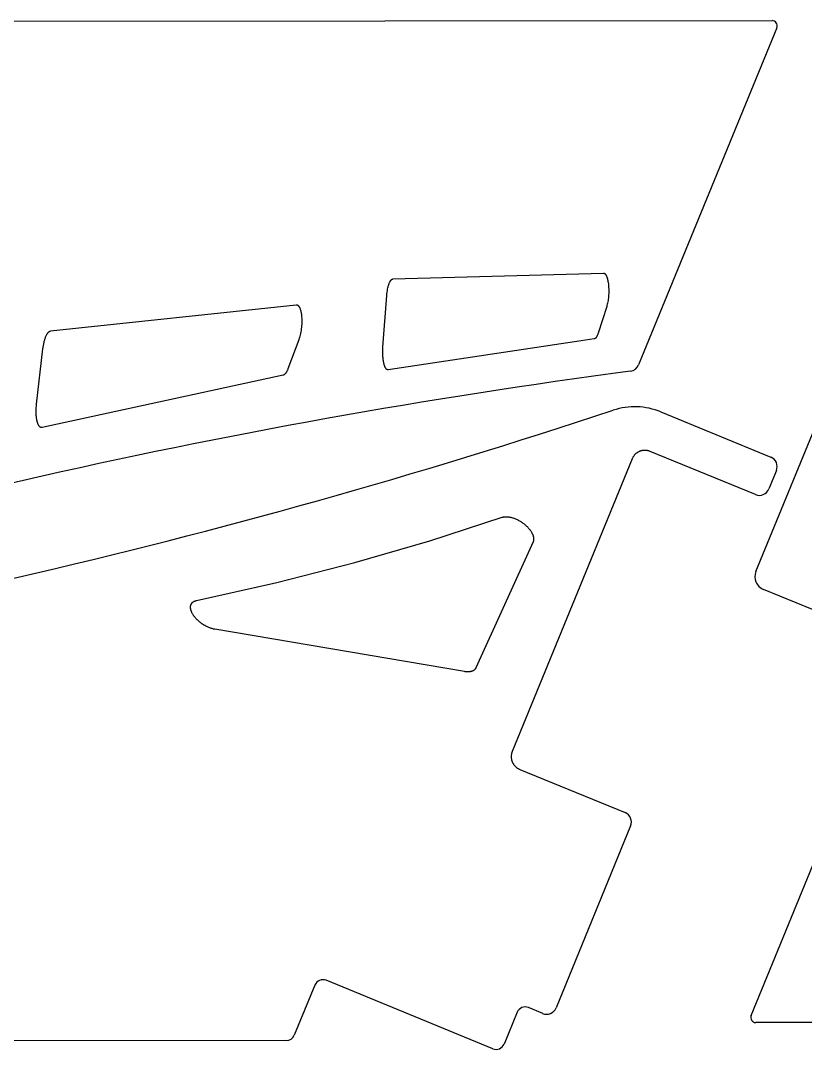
# Model space of a CAD drawing. Extents: x 2510 to 4280, y -392 to 783.
# Drawn here: x 2961 to 3418, y 169 to 768 of the extents above; entities that cross this region are included whole.
import ezdxf

# ---------------------------------------------------------------- set-up
doc = ezdxf.new("R2010")
doc.units = 0
doc.layers.add('DEFAULT', color=7, linetype='CONTINUOUS')

msp = doc.modelspace()

# ---------------------------------------------------------------- linework, layer by layer
at = {"layer": 'DEFAULT'}
for p, q in [((2795.82, 767.63), (3398.84, 768.05)), ((3401.61, 763.91), (3321.15, 567.71)), ((3389.49, 447.5), (3516.23, 756.52)), ((3176.7, 616.6), (3176.77, 616.7)), ((3176.77, 616.7), (3176.84, 616.8)), ((3176.84, 616.8), (3176.91, 616.9)), ((3176.91, 616.9), (3176.99, 616.98)), ((3176.99, 616.98), (3177.06, 617.07)), ((3177.06, 617.07), (3177.09, 617.11)), ((3177.09, 617.11), (3177.13, 617.14)), ((3177.13, 617.14), (3177.17, 617.18)), ((3177.17, 617.18), (3177.2, 617.22)), ((3177.2, 617.22), (3177.24, 617.25)), ((3177.24, 617.25), (3177.28, 617.28)), ((3177.28, 617.28), (3177.31, 617.31)), ((3177.31, 617.31), (3177.35, 617.34)), ((3177.35, 617.34), (3177.38, 617.37)), ((3177.38, 617.37), (3177.42, 617.4)), ((3177.42, 617.4), (3177.46, 617.42)), ((3177.46, 617.42), (3177.49, 617.45)), ((3177.49, 617.45), (3177.53, 617.47)), ((3177.53, 617.47), (3177.56, 617.49)), ((3177.56, 617.49), (3177.6, 617.51)), ((3177.6, 617.51), (3177.64, 617.53)), ((3177.64, 617.53), (3177.67, 617.55)), ((3177.67, 617.55), (3177.71, 617.57)), ((3177.71, 617.57), (3177.74, 617.58)), ((3177.74, 617.58), (3177.78, 617.6)), ((3177.78, 617.6), (3177.81, 617.61)), ((3177.81, 617.61), (3177.85, 617.62)), ((3177.85, 617.62), (3177.88, 617.63)), ((3177.88, 617.63), (3177.92, 617.64)), ((3177.92, 617.64), (3177.95, 617.65)), ((3177.95, 617.65), (3177.99, 617.65)), ((3177.99, 617.65), (3178.02, 617.66)), ((3178.02, 617.66), (3178.06, 617.66)), ((3178.06, 617.66), (3178.09, 617.66)), ((3178.09, 617.66), (3178.12, 617.67)), ((3178.12, 617.67), (3300.68, 621.1)), ((3300.68, 621.1), (3300.71, 621.11)), ((3300.71, 621.11), (3300.74, 621.1)), ((3300.74, 621.1), (3300.77, 621.1)), ((3300.77, 621.1), (3300.8, 621.1)), ((3300.8, 621.1), (3300.83, 621.1)), ((3300.83, 621.1), (3300.86, 621.09)), ((3300.86, 621.09), (3300.89, 621.09)), ((3300.89, 621.09), (3300.92, 621.08)), ((3300.92, 621.08), (3300.95, 621.08)), ((3300.95, 621.08), (3300.98, 621.07)), ((3300.98, 621.07), (3301.01, 621.06)), ((3301.01, 621.06), (3301.04, 621.05)), ((3301.04, 621.05), (3301.07, 621.04)), ((3301.07, 621.04), (3301.09, 621.03)), ((3301.09, 621.03), (3301.12, 621.02)), ((3301.12, 621.02), (3301.15, 621)), ((3301.15, 621), (3301.18, 620.99)), ((3301.18, 620.99), (3301.21, 620.97)), ((3301.21, 620.97), (3301.24, 620.96)), ((3301.24, 620.96), (3301.27, 620.94)), ((3301.27, 620.94), (3301.3, 620.92)), ((3301.3, 620.92), (3301.33, 620.9)), ((3301.33, 620.9), (3301.36, 620.88)), ((3301.36, 620.88), (3301.39, 620.86)), ((3301.39, 620.86), (3301.42, 620.84)), ((3301.42, 620.84), (3301.45, 620.82)), ((3301.45, 620.82), (3301.48, 620.8)), ((3301.48, 620.8), (3301.51, 620.77)), ((3301.51, 620.77), (3301.54, 620.74)), ((3301.54, 620.74), (3301.57, 620.72)), ((3301.57, 620.72), (3301.6, 620.69)), ((3301.6, 620.69), (3301.63, 620.66)), ((3301.63, 620.66), (3301.66, 620.63)), ((3301.66, 620.63), (3301.69, 620.6)), ((3301.69, 620.6), (3301.74, 620.54)), ((3301.74, 620.54), (3301.8, 620.47)), ((3301.8, 620.47), (3301.86, 620.4)), ((3301.86, 620.4), (3301.92, 620.32)), ((3301.92, 620.32), (3301.97, 620.24)), ((3301.97, 620.24), (3302.03, 620.16)), ((3302.03, 620.16), (3302.08, 620.07)), ((3302.08, 620.07), (3302.14, 619.98)), ((3302.14, 619.98), (3302.19, 619.88)), ((3302.19, 619.88), (3302.25, 619.78)), ((3302.25, 619.78), (3302.3, 619.68)), ((3302.3, 619.68), (3302.35, 619.57)), ((3302.35, 619.57), (3302.4, 619.46)), ((3302.4, 619.46), (3302.51, 619.23)), ((3302.51, 619.23), (3302.61, 618.99)), ((3302.61, 618.99), (3302.7, 618.73)), ((3302.7, 618.73), (3302.79, 618.46)), ((3302.79, 618.46), (3302.88, 618.18)), ((3302.88, 618.18), (3302.97, 617.89)), ((3302.97, 617.89), (3303.05, 617.58)), ((3303.05, 617.58), (3303.12, 617.27)), ((3303.12, 617.27), (3303.2, 616.95)), ((3303.2, 616.95), (3303.33, 616.28)), ((3174.75, 609.92), (3174.88, 610.83)), ((3174.88, 610.83), (3175.04, 611.73)), ((3175.04, 611.73), (3175.21, 612.6)), ((3175.21, 612.6), (3175.31, 613.02)), ((3175.31, 613.02), (3175.42, 613.43)), ((3175.42, 613.43), (3175.53, 613.82)), ((3175.53, 613.82), (3175.64, 614.2)), ((3175.64, 614.2), (3175.76, 614.57)), ((3175.76, 614.57), (3175.88, 614.92)), ((3175.88, 614.92), (3176.01, 615.25)), ((3176.01, 615.25), (3176.14, 615.56)), ((3176.14, 615.56), (3176.21, 615.71)), ((3176.21, 615.71), (3176.28, 615.85)), ((3176.28, 615.85), (3176.35, 615.99)), ((3176.35, 615.99), (3176.42, 616.12)), ((3176.42, 616.12), (3176.49, 616.25)), ((3176.49, 616.25), (3176.56, 616.37)), ((3176.56, 616.37), (3176.63, 616.48)), ((3176.63, 616.48), (3176.7, 616.6)), ((3303.33, 616.28), (3303.44, 615.58)), ((3303.44, 615.58), (3303.54, 614.87)), ((3303.54, 614.87), (3303.62, 614.15)), ((3303.62, 614.15), (3303.68, 613.4)), ((3303.68, 613.4), (3303.73, 612.62)), ((3303.73, 612.62), (3303.76, 611.81)), ((3303.76, 611.81), (3303.78, 610.98)), ((3303.78, 610.98), (3303.77, 610.13)), ((3172.3, 577.97), (3174.57, 608.09)), ((3174.57, 608.09), (3174.65, 609)), ((3174.65, 609), (3174.75, 609.92)), ((3303.35, 605.1), (3303.22, 604.33)), ((3303.47, 605.89), (3303.35, 605.1)), ((3303.56, 606.72), (3303.47, 605.89)), ((3303.64, 607.56), (3303.56, 606.72)), ((3303.71, 608.41), (3303.64, 607.56)), ((3303.75, 609.27), (3303.71, 608.41)), ((3303.77, 610.13), (3303.75, 609.27)), ((2978.78, 587.42), (3121.76, 602.68)), ((3121.76, 602.68), (3121.8, 602.68)), ((3121.8, 602.68), (3121.83, 602.68)), ((3121.83, 602.68), (3121.86, 602.69)), ((3121.86, 602.69), (3121.9, 602.69)), ((3121.9, 602.69), (3121.93, 602.69)), ((3121.93, 602.69), (3121.97, 602.68)), ((3121.97, 602.68), (3122, 602.68)), ((3122, 602.68), (3122.03, 602.68)), ((3122.03, 602.68), (3122.07, 602.67)), ((3122.07, 602.67), (3122.1, 602.67)), ((3122.1, 602.67), (3122.14, 602.66)), ((3122.14, 602.66), (3122.17, 602.66)), ((3122.17, 602.66), (3122.21, 602.65)), ((3122.21, 602.65), (3122.24, 602.64)), ((3122.24, 602.64), (3122.27, 602.63)), ((3122.27, 602.63), (3122.31, 602.62)), ((3122.31, 602.62), (3122.34, 602.61)), ((3122.34, 602.61), (3122.38, 602.59)), ((3122.38, 602.59), (3122.41, 602.58)), ((3122.41, 602.58), (3122.45, 602.56)), ((3122.45, 602.56), (3122.48, 602.55)), ((3122.48, 602.55), (3122.51, 602.53)), ((3122.51, 602.53), (3122.55, 602.51)), ((3122.55, 602.51), (3122.58, 602.49)), ((3122.58, 602.49), (3122.61, 602.47)), ((3122.61, 602.47), (3122.65, 602.45)), ((3122.65, 602.45), (3122.68, 602.43)), ((3122.68, 602.43), (3122.72, 602.4)), ((3122.72, 602.4), (3122.75, 602.38)), ((3122.75, 602.38), (3122.78, 602.35)), ((3122.78, 602.35), (3122.82, 602.33)), ((3122.82, 602.33), (3122.85, 602.3)), ((3122.85, 602.3), (3122.88, 602.27)), ((3122.88, 602.27), (3122.91, 602.24)), ((3122.91, 602.24), (3122.95, 602.21)), ((3122.95, 602.21), (3122.98, 602.18)), ((3122.98, 602.18), (3123.01, 602.15)), ((3123.01, 602.15), (3123.04, 602.11)), ((3123.04, 602.11), (3123.11, 602.04)), ((3123.11, 602.04), (3123.17, 601.97)), ((3123.17, 601.97), (3123.24, 601.89)), ((3123.24, 601.89), (3123.3, 601.8)), ((3123.3, 601.8), (3123.36, 601.72)), ((3123.36, 601.72), (3123.42, 601.63)), ((3123.42, 601.63), (3123.48, 601.53)), ((3123.48, 601.53), (3123.54, 601.43)), ((3123.54, 601.43), (3123.6, 601.33)), ((3123.6, 601.33), (3123.66, 601.22)), ((3123.66, 601.22), (3123.71, 601.11)), ((3123.71, 601.11), (3123.77, 600.99)), ((3123.77, 600.99), (3123.82, 600.87)), ((3123.82, 600.87), (3123.88, 600.75)), ((3123.88, 600.75), (3123.93, 600.62)), ((3123.93, 600.62), (3124.03, 600.36)), ((3124.03, 600.36), (3124.13, 600.08)), ((3124.13, 600.08), (3124.22, 599.79)), ((3124.22, 599.79), (3124.31, 599.49)), ((3124.31, 599.49), (3124.4, 599.18)), ((3124.4, 599.18), (3124.48, 598.85)), ((3124.48, 598.85), (3124.55, 598.52)), ((3302.57, 601.7), (3297.61, 586.16)), ((3302.66, 601.99), (3302.57, 601.7)), ((3302.75, 602.29), (3302.66, 601.99)), ((3302.92, 602.92), (3302.75, 602.29)), ((3303.07, 603.61), (3302.92, 602.92)), ((3303.22, 604.33), (3303.07, 603.61)), ((3124.55, 598.52), (3124.62, 598.18)), ((3124.62, 598.18), (3124.68, 597.83)), ((3124.68, 597.83), (3124.79, 597.1)), ((3124.79, 597.1), (3124.88, 596.36)), ((3124.88, 596.36), (3124.95, 595.6)), ((3124.95, 595.6), (3125, 594.81)), ((3125, 594.81), (3125.02, 593.99)), ((3125.02, 593.99), (3125.03, 593.14)), ((3125.03, 593.14), (3125.02, 592.26)), ((2977.52, 586.68), (2977.61, 586.77)), ((2977.61, 586.77), (2977.7, 586.85)), ((2977.7, 586.85), (2977.74, 586.89)), ((2977.74, 586.89), (2977.78, 586.93)), ((2977.78, 586.93), (2977.83, 586.97)), ((2977.83, 586.97), (2977.87, 587)), ((2977.87, 587), (2977.91, 587.03)), ((2977.91, 587.03), (2977.95, 587.07)), ((2977.95, 587.07), (2978, 587.1)), ((2978, 587.1), (2978.04, 587.13)), ((2978.04, 587.13), (2978.08, 587.15)), ((2978.08, 587.15), (2978.13, 587.18)), ((2978.13, 587.18), (2978.17, 587.21)), ((2978.17, 587.21), (2978.21, 587.23)), ((2978.21, 587.23), (2978.25, 587.25)), ((2978.25, 587.25), (2978.29, 587.27)), ((2978.29, 587.27), (2978.34, 587.29)), ((2978.34, 587.29), (2978.38, 587.31)), ((2978.38, 587.31), (2978.42, 587.33)), ((2978.42, 587.33), (2978.46, 587.34)), ((2978.46, 587.34), (2978.5, 587.35)), ((2978.5, 587.35), (2978.54, 587.37)), ((2978.54, 587.37), (2978.58, 587.38)), ((2978.58, 587.38), (2978.62, 587.39)), ((2978.62, 587.39), (2978.66, 587.4)), ((2978.66, 587.4), (2978.7, 587.4)), ((2978.7, 587.4), (2978.74, 587.41)), ((2978.74, 587.41), (2978.78, 587.42)), ((3124.48, 586.86), (3124.32, 586)), ((3124.63, 587.74), (3124.48, 586.86)), ((3124.75, 588.64), (3124.63, 587.74)), ((3124.85, 589.55), (3124.75, 588.64)), ((3124.93, 590.46), (3124.85, 589.55)), ((3124.99, 591.37), (3124.93, 590.46)), ((3125.02, 592.26), (3124.99, 591.37)), ((2974.77, 579.88), (2974.98, 580.85)), ((2974.98, 580.85), (2975.09, 581.32)), ((2975.09, 581.32), (2975.22, 581.78)), ((2975.22, 581.78), (2975.35, 582.23)), ((2975.35, 582.23), (2975.48, 582.68)), ((2975.48, 582.68), (2975.62, 583.1)), ((2975.62, 583.1), (2975.77, 583.52)), ((2975.77, 583.52), (2975.92, 583.92)), ((2975.92, 583.92), (2976.08, 584.3)), ((2976.08, 584.3), (2976.24, 584.66)), ((2976.24, 584.66), (2976.4, 585)), ((2976.4, 585), (2976.57, 585.32)), ((2976.57, 585.32), (2976.66, 585.47)), ((2976.66, 585.47), (2976.74, 585.62)), ((2976.74, 585.62), (2976.83, 585.76)), ((2976.83, 585.76), (2976.91, 585.89)), ((2976.91, 585.89), (2977, 586.02)), ((2977, 586.02), (2977.09, 586.15)), ((2977.09, 586.15), (2977.17, 586.27)), ((2977.17, 586.27), (2977.26, 586.38)), ((2977.26, 586.38), (2977.35, 586.49)), ((2977.35, 586.49), (2977.43, 586.59)), ((2977.43, 586.59), (2977.52, 586.68)), ((3123.3, 582.34), (3116.98, 565.43)), ((3123.41, 582.65), (3123.3, 582.34)), ((3123.52, 582.98), (3123.41, 582.65)), ((3123.74, 583.67), (3123.52, 582.98)), ((3123.95, 584.4), (3123.74, 583.67)), ((3124.14, 585.18), (3123.95, 584.4)), ((3124.32, 586), (3124.14, 585.18)), ((3287.75, 581.65), (3175.42, 564.77)), ((3295.28, 582.78), (3287.75, 581.65)), ((3295.3, 582.78), (3295.28, 582.78)), ((3295.32, 582.79), (3295.3, 582.78)), ((3295.33, 582.79), (3295.32, 582.79)), ((3295.35, 582.8), (3295.33, 582.79)), ((3295.37, 582.8), (3295.35, 582.8)), ((3295.39, 582.81), (3295.37, 582.8)), ((3295.41, 582.81), (3295.39, 582.81)), ((3295.43, 582.82), (3295.41, 582.81)), ((3295.45, 582.82), (3295.43, 582.82)), ((3295.47, 582.83), (3295.45, 582.82)), ((3295.51, 582.84), (3295.47, 582.83)), ((3295.55, 582.86), (3295.51, 582.84)), ((3295.59, 582.88), (3295.55, 582.86)), ((3295.63, 582.9), (3295.59, 582.88)), ((3295.67, 582.92), (3295.63, 582.9)), ((3295.71, 582.94), (3295.67, 582.92)), ((3295.74, 582.96), (3295.71, 582.94)), ((3295.78, 582.99), (3295.74, 582.96)), ((3295.82, 583.01), (3295.78, 582.99)), ((3295.86, 583.04), (3295.82, 583.01)), ((3295.9, 583.07), (3295.86, 583.04)), ((3295.94, 583.1), (3295.9, 583.07)), ((3295.98, 583.13), (3295.94, 583.1)), ((3296.02, 583.17), (3295.98, 583.13)), ((3296.06, 583.2), (3296.02, 583.17)), ((3296.1, 583.24), (3296.06, 583.2)), ((3296.14, 583.28), (3296.1, 583.24)), ((3296.17, 583.32), (3296.14, 583.28)), ((3296.21, 583.36), (3296.17, 583.32)), ((3296.25, 583.41), (3296.21, 583.36)), ((3296.29, 583.45), (3296.25, 583.41)), ((3296.37, 583.55), (3296.29, 583.45)), ((3296.44, 583.65), (3296.37, 583.55)), ((3296.52, 583.75), (3296.44, 583.65)), ((3296.6, 583.86), (3296.52, 583.75)), ((3296.67, 583.98), (3296.6, 583.86)), ((3296.74, 584.11), (3296.67, 583.98)), ((3296.82, 584.23), (3296.74, 584.11)), ((3296.89, 584.37), (3296.82, 584.23)), ((3296.96, 584.51), (3296.89, 584.37)), ((3297.03, 584.65), (3296.96, 584.51)), ((3297.1, 584.8), (3297.03, 584.65)), ((3297.24, 585.12), (3297.1, 584.8)), ((3297.37, 585.45), (3297.24, 585.12)), ((3297.49, 585.8), (3297.37, 585.45)), ((3297.61, 586.16), (3297.49, 585.8)), ((2970.63, 544.88), (2974.31, 576.95)), ((2974.31, 576.95), (2974.43, 577.92)), ((2974.43, 577.92), (2974.59, 578.9)), ((2974.59, 578.9), (2974.77, 579.88)), ((3172.2, 575.48), (3172.23, 576.74)), ((3172.21, 574.21), (3172.2, 575.48)), ((3172.23, 576.74), (3172.3, 577.97)), ((3172.23, 573.59), (3172.21, 574.21)), ((3172.26, 572.96), (3172.23, 573.59)), ((3172.3, 572.35), (3172.26, 572.96)), ((3172.35, 571.75), (3172.3, 572.35)), ((3172.41, 571.17), (3172.35, 571.75)), ((3172.49, 570.61), (3172.41, 571.17)), ((3172.57, 570.06), (3172.49, 570.61)), ((3172.66, 569.54), (3172.57, 570.06)), ((3172.75, 569.04), (3172.66, 569.54)), ((3172.86, 568.57), (3172.75, 569.04)), ((3115.72, 562.91), (3115.62, 562.78)), ((3115.81, 563.04), (3115.72, 562.91)), ((3115.9, 563.18), (3115.81, 563.04)), ((3115.99, 563.32), (3115.9, 563.18)), ((3116.08, 563.47), (3115.99, 563.32)), ((3116.16, 563.62), (3116.08, 563.47)), ((3116.25, 563.78), (3116.16, 563.62)), ((3116.34, 563.95), (3116.25, 563.78)), ((3116.51, 564.29), (3116.34, 563.95)), ((3116.67, 564.66), (3116.51, 564.29)), ((3116.83, 565.04), (3116.67, 564.66)), ((3116.98, 565.43), (3116.83, 565.04)), ((3172.97, 568.12), (3172.86, 568.57)), ((3173.09, 567.7), (3172.97, 568.12)), ((3173.15, 567.49), (3173.09, 567.7)), ((3173.22, 567.29), (3173.15, 567.49)), ((3173.29, 567.09), (3173.22, 567.29)), ((3173.36, 566.9), (3173.29, 567.09)), ((3173.43, 566.72), (3173.36, 566.9)), ((3173.5, 566.55), (3173.43, 566.72)), ((3173.58, 566.38), (3173.5, 566.55)), ((3173.66, 566.22), (3173.58, 566.38)), ((3173.74, 566.06), (3173.66, 566.22)), ((3173.82, 565.92), (3173.74, 566.06)), ((3173.9, 565.78), (3173.82, 565.92)), ((3173.94, 565.72), (3173.9, 565.78)), ((3173.98, 565.65), (3173.94, 565.72)), ((3174.02, 565.59), (3173.98, 565.65)), ((3174.07, 565.53), (3174.02, 565.59)), ((3174.11, 565.47), (3174.07, 565.53)), ((3174.15, 565.42), (3174.11, 565.47)), ((3174.2, 565.37), (3174.15, 565.42)), ((3174.24, 565.32), (3174.2, 565.37)), ((3174.28, 565.27), (3174.24, 565.32)), ((3174.33, 565.22), (3174.28, 565.27)), ((3174.37, 565.18), (3174.33, 565.22)), ((3174.42, 565.13), (3174.37, 565.18)), ((3174.46, 565.09), (3174.42, 565.13)), ((3174.51, 565.06), (3174.46, 565.09)), ((3174.55, 565.02), (3174.51, 565.06)), ((3174.6, 564.99), (3174.55, 565.02)), ((3174.64, 564.96), (3174.6, 564.99)), ((3174.66, 564.94), (3174.64, 564.96)), ((3174.69, 564.93), (3174.66, 564.94)), ((3174.71, 564.92), (3174.69, 564.93)), ((3174.73, 564.9), (3174.71, 564.92)), ((3174.75, 564.89), (3174.73, 564.9)), ((3174.78, 564.88), (3174.75, 564.89)), ((3174.8, 564.87), (3174.78, 564.88)), ((3174.82, 564.86), (3174.8, 564.87)), ((3174.85, 564.85), (3174.82, 564.86)), ((3174.87, 564.84), (3174.85, 564.85)), ((3174.89, 564.83), (3174.87, 564.84)), ((3174.91, 564.82), (3174.89, 564.83)), ((3174.94, 564.81), (3174.91, 564.82)), ((3174.96, 564.8), (3174.94, 564.81)), ((3174.98, 564.8), (3174.96, 564.8)), ((3175.01, 564.79), (3174.98, 564.8)), ((3175.03, 564.78), (3175.01, 564.79)), ((3175.05, 564.78), (3175.03, 564.78)), ((3175.07, 564.77), (3175.05, 564.78)), ((3175.1, 564.77), (3175.07, 564.77)), ((3175.12, 564.77), (3175.1, 564.77)), ((3175.14, 564.76), (3175.12, 564.77)), ((3175.17, 564.76), (3175.14, 564.76)), ((3175.19, 564.76), (3175.17, 564.76)), ((3175.21, 564.76), (3175.19, 564.76)), ((3175.23, 564.76), (3175.21, 564.76)), ((3175.26, 564.76), (3175.23, 564.76)), ((3175.28, 564.76), (3175.26, 564.76)), ((3175.3, 564.76), (3175.28, 564.76)), ((3175.33, 564.76), (3175.3, 564.76)), ((3175.35, 564.76), (3175.33, 564.76)), ((3175.37, 564.76), (3175.35, 564.76)), ((3175.39, 564.76), (3175.37, 564.76)), ((3175.42, 564.77), (3175.39, 564.76)), ((3316.4, 564.04), (3306.1, 562.65)), ((3105.33, 559.73), (2973.81, 531.21)), ((3114.14, 561.64), (3105.33, 559.73)), ((3114.19, 561.65), (3114.14, 561.64)), ((3114.23, 561.66), (3114.19, 561.65)), ((3114.28, 561.67), (3114.23, 561.66)), ((3114.32, 561.69), (3114.28, 561.67)), ((3114.37, 561.71), (3114.32, 561.69)), ((3114.42, 561.73), (3114.37, 561.71)), ((3114.46, 561.75), (3114.42, 561.73)), ((3114.51, 561.77), (3114.46, 561.75)), ((3114.55, 561.79), (3114.51, 561.77)), ((3114.6, 561.82), (3114.55, 561.79)), ((3114.65, 561.84), (3114.6, 561.82)), ((3114.69, 561.87), (3114.65, 561.84)), ((3114.74, 561.9), (3114.69, 561.87)), ((3114.79, 561.93), (3114.74, 561.9)), ((3114.83, 561.97), (3114.79, 561.93)), ((3114.88, 562), (3114.83, 561.97)), ((3114.93, 562.04), (3114.88, 562)), ((3114.97, 562.08), (3114.93, 562.04)), ((3115.02, 562.12), (3114.97, 562.08)), ((3115.07, 562.16), (3115.02, 562.12)), ((3115.11, 562.2), (3115.07, 562.16)), ((3115.16, 562.25), (3115.11, 562.2)), ((3115.21, 562.29), (3115.16, 562.25)), ((3115.25, 562.34), (3115.21, 562.29)), ((3115.35, 562.44), (3115.25, 562.34)), ((3115.44, 562.55), (3115.35, 562.44)), ((3115.53, 562.66), (3115.44, 562.55)), ((3115.62, 562.78), (3115.53, 562.66)), ((2970.57, 544.24), (2970.63, 544.88)), ((2970.39, 540.9), (2970.4, 541.57)), ((2970.39, 540.24), (2970.39, 540.9)), ((2970.41, 539.58), (2970.39, 540.24)), ((2970.4, 541.57), (2970.43, 542.24)), ((2970.44, 538.94), (2970.41, 539.58)), ((2970.43, 542.24), (2970.46, 542.91)), ((2970.48, 538.31), (2970.44, 538.94)), ((2970.46, 542.91), (2970.51, 543.58)), ((2970.51, 543.58), (2970.57, 544.24)), ((3334.13, 540.3), (3398.12, 514.06)), ((2970.53, 537.7), (2970.48, 538.31)), ((2970.59, 537.11), (2970.53, 537.7)), ((2970.67, 536.54), (2970.59, 537.11)), ((2970.75, 536), (2970.67, 536.54)), ((2970.85, 535.48), (2970.75, 536)), ((2970.95, 535), (2970.85, 535.48)), ((2971.07, 534.53), (2970.95, 535)), ((2971.13, 534.31), (2971.07, 534.53)), ((2971.2, 534.09), (2971.13, 534.31)), ((2971.26, 533.88), (2971.2, 534.09)), ((2971.33, 533.67), (2971.26, 533.88)), ((2971.41, 533.47), (2971.33, 533.67)), ((2971.48, 533.28), (2971.41, 533.47)), ((2971.56, 533.09), (2971.48, 533.28)), ((2971.64, 532.92), (2971.56, 533.09)), ((2971.72, 532.74), (2971.64, 532.92)), ((2971.81, 532.58), (2971.72, 532.74)), ((2971.89, 532.43), (2971.81, 532.58)), ((2971.94, 532.35), (2971.89, 532.43)), ((2971.98, 532.28), (2971.94, 532.35)), ((2972.03, 532.21), (2971.98, 532.28)), ((2972.07, 532.14), (2972.03, 532.21)), ((2972.12, 532.08), (2972.07, 532.14)), ((2972.17, 532.02), (2972.12, 532.08)), ((2972.21, 531.95), (2972.17, 532.02)), ((2972.26, 531.9), (2972.21, 531.95)), ((2972.31, 531.84), (2972.26, 531.9)), ((2972.36, 531.78), (2972.31, 531.84)), ((2972.4, 531.73), (2972.36, 531.78)), ((2972.45, 531.68), (2972.4, 531.73)), ((2972.5, 531.64), (2972.45, 531.68)), ((2972.55, 531.59), (2972.5, 531.64)), ((2972.6, 531.55), (2972.55, 531.59)), ((2972.65, 531.51), (2972.6, 531.55)), ((2972.7, 531.47), (2972.65, 531.51)), ((2972.76, 531.44), (2972.7, 531.47)), ((2972.81, 531.4), (2972.76, 531.44)), ((2972.83, 531.39), (2972.81, 531.4)), ((2972.86, 531.37), (2972.83, 531.39)), ((2972.88, 531.36), (2972.86, 531.37)), ((2972.91, 531.34), (2972.88, 531.36)), ((2972.94, 531.33), (2972.91, 531.34)), ((2972.96, 531.32), (2972.94, 531.33)), ((2972.99, 531.3), (2972.96, 531.32)), ((2973.01, 531.29), (2972.99, 531.3)), ((2973.04, 531.28), (2973.01, 531.29)), ((2973.07, 531.27), (2973.04, 531.28)), ((2973.09, 531.26), (2973.07, 531.27)), ((2973.12, 531.25), (2973.09, 531.26)), ((2973.14, 531.24), (2973.12, 531.25)), ((2973.17, 531.24), (2973.14, 531.24)), ((2973.2, 531.23), (2973.17, 531.24)), ((2973.22, 531.22), (2973.2, 531.23)), ((2973.25, 531.22), (2973.22, 531.22)), ((2973.28, 531.21), (2973.25, 531.22)), ((2973.3, 531.2), (2973.28, 531.21)), ((2973.33, 531.2), (2973.3, 531.2)), ((2973.36, 531.2), (2973.33, 531.2)), ((2973.38, 531.19), (2973.36, 531.2)), ((2973.41, 531.19), (2973.38, 531.19)), ((2973.44, 531.19), (2973.41, 531.19)), ((2973.46, 531.19), (2973.44, 531.19)), ((2973.49, 531.18), (2973.46, 531.19)), ((2973.51, 531.18), (2973.49, 531.18)), ((2973.54, 531.18), (2973.51, 531.18)), ((2973.57, 531.18), (2973.54, 531.18)), ((2973.59, 531.19), (2973.57, 531.18)), ((2973.62, 531.19), (2973.59, 531.19)), ((2973.65, 531.19), (2973.62, 531.19)), ((2973.67, 531.19), (2973.65, 531.19)), ((2973.7, 531.2), (2973.67, 531.19)), ((2973.73, 531.2), (2973.7, 531.2)), ((2973.75, 531.2), (2973.73, 531.2)), ((2973.78, 531.21), (2973.75, 531.2)), ((2973.81, 531.21), (2973.78, 531.21)), ((3318.67, 515.09), (3318.49, 514.87)), ((3318.85, 515.29), (3318.67, 515.09)), ((3319.03, 515.49), (3318.85, 515.29)), ((3319.22, 515.69), (3319.03, 515.49)), ((3319.42, 515.87), (3319.22, 515.69)), ((3319.63, 516.05), (3319.42, 515.87)), ((3319.84, 516.23), (3319.63, 516.05)), ((3320.06, 516.39), (3319.84, 516.23)), ((3320.28, 516.55), (3320.06, 516.39)), ((3320.51, 516.7), (3320.28, 516.55)), ((3320.74, 516.84), (3320.51, 516.7)), ((3320.98, 516.98), (3320.74, 516.84)), ((3321.22, 517.11), (3320.98, 516.98)), ((3321.47, 517.22), (3321.22, 517.11)), ((3321.72, 517.33), (3321.47, 517.22)), ((3321.97, 517.43), (3321.72, 517.33)), ((3322.23, 517.53), (3321.97, 517.43)), ((3322.49, 517.61), (3322.23, 517.53)), ((3322.75, 517.68), (3322.49, 517.61)), ((3323.01, 517.75), (3322.75, 517.68)), ((3323.28, 517.81), (3323.01, 517.75)), ((3323.55, 517.85), (3323.28, 517.81)), ((3323.82, 517.89), (3323.55, 517.85)), ((3324.09, 517.92), (3323.82, 517.89)), ((3324.37, 517.94), (3324.09, 517.92)), ((3324.64, 517.95), (3324.37, 517.94)), ((3324.91, 517.95), (3324.64, 517.95)), ((3325.18, 517.94), (3324.91, 517.95)), ((3325.46, 517.93), (3325.18, 517.94)), ((3325.73, 517.9), (3325.46, 517.93)), ((3326, 517.86), (3325.73, 517.9)), ((3326.27, 517.82), (3326, 517.86)), ((3326.54, 517.76), (3326.27, 517.82)), ((3326.8, 517.7), (3326.54, 517.76)), ((3327.07, 517.63), (3326.8, 517.7)), ((3327.33, 517.54), (3327.07, 517.63)), ((3327.58, 517.45), (3327.33, 517.54)), ((3327.84, 517.35), (3327.58, 517.45)), ((3389.15, 492.21), (3327.84, 517.35)), ((3317.4, 512.99), (3247.58, 342.75)), ((3317.51, 513.24), (3317.4, 512.99)), ((3317.63, 513.49), (3317.51, 513.24)), ((3317.75, 513.73), (3317.63, 513.49)), ((3317.88, 513.97), (3317.75, 513.73)), ((3318.02, 514.2), (3317.88, 513.97)), ((3318.17, 514.43), (3318.02, 514.2)), ((3318.33, 514.65), (3318.17, 514.43)), ((3318.49, 514.87), (3318.33, 514.65)), ((3401.39, 506.24), (3396.98, 495.48)), ((3241.66, 478.97), (3241.8, 479.01)), ((3241.8, 479.01), (3241.94, 479.06)), ((3241.94, 479.06), (3242.08, 479.1)), ((3242.08, 479.1), (3242.23, 479.13)), ((3242.23, 479.13), (3242.39, 479.17)), ((3242.39, 479.17), (3242.54, 479.2)), ((3242.54, 479.2), (3242.7, 479.23)), ((3242.7, 479.23), (3242.87, 479.25)), ((3242.87, 479.25), (3243.04, 479.27)), ((3243.04, 479.27), (3243.21, 479.29)), ((3243.21, 479.29), (3243.38, 479.3)), ((3243.38, 479.3), (3243.56, 479.31)), ((3243.56, 479.31), (3243.75, 479.32)), ((3243.75, 479.32), (3243.93, 479.32)), ((3243.93, 479.32), (3244.12, 479.32)), ((3244.12, 479.32), (3244.31, 479.32)), ((3244.31, 479.32), (3244.51, 479.31)), ((3244.51, 479.31), (3244.7, 479.3)), ((3244.7, 479.3), (3244.9, 479.28)), ((3244.9, 479.28), (3245.11, 479.27)), ((3245.11, 479.27), (3245.52, 479.21)), ((3245.52, 479.21), (3245.94, 479.15)), ((3245.94, 479.15), (3246.37, 479.07)), ((3246.37, 479.07), (3246.81, 478.97)), ((3199.7, 465.27), (3241.66, 478.97)), ((3246.81, 478.97), (3247.25, 478.86)), ((3247.25, 478.86), (3247.7, 478.73)), ((3247.7, 478.73), (3248.15, 478.58)), ((3248.15, 478.58), (3248.61, 478.43)), ((3248.61, 478.43), (3249.06, 478.25)), ((3249.06, 478.25), (3249.51, 478.07)), ((3249.51, 478.07), (3249.97, 477.87)), ((3249.97, 477.87), (3250.42, 477.66)), ((3250.42, 477.66), (3250.86, 477.44)), ((3250.86, 477.44), (3251.3, 477.21)), ((3251.3, 477.21), (3251.73, 476.97)), ((3251.73, 476.97), (3252.16, 476.72)), ((3252.16, 476.72), (3252.58, 476.46)), ((3252.58, 476.46), (3252.99, 476.2)), ((3252.99, 476.2), (3253.39, 475.93)), ((3253.39, 475.93), (3253.77, 475.65)), ((3253.77, 475.65), (3254.15, 475.37)), ((3254.15, 475.37), (3254.52, 475.09)), ((3254.52, 475.09), (3254.87, 474.8)), ((3254.87, 474.8), (3255.23, 474.5)), ((3255.23, 474.5), (3255.57, 474.19)), ((3255.57, 474.19), (3255.92, 473.87)), ((3255.92, 473.87), (3256.25, 473.54)), ((3256.25, 473.54), (3256.58, 473.21)), ((3256.58, 473.21), (3256.9, 472.86)), ((3256.9, 472.86), (3257.21, 472.52)), ((3257.21, 472.52), (3257.5, 472.16)), ((3257.5, 472.16), (3257.79, 471.8)), ((3257.79, 471.8), (3258.06, 471.44)), ((3258.06, 471.44), (3258.32, 471.07)), ((3258.32, 471.07), (3258.56, 470.71)), ((3258.56, 470.71), (3258.78, 470.34)), ((3258.78, 470.34), (3258.99, 469.97)), ((3258.99, 469.97), (3259.09, 469.79)), ((3259.09, 469.79), (3259.18, 469.6)), ((3259.18, 469.6), (3259.27, 469.42)), ((3259.27, 469.42), (3259.35, 469.24)), ((3259.35, 469.24), (3259.43, 469.06)), ((3259.43, 469.06), (3259.51, 468.88)), ((3259.51, 468.88), (3259.58, 468.7)), ((3259.58, 468.7), (3259.64, 468.52)), ((3259.64, 468.52), (3259.7, 468.34)), ((3259.7, 468.34), (3259.76, 468.17)), ((3259.76, 468.17), (3259.81, 467.99)), ((3259.81, 467.99), (3259.86, 467.82)), ((3259.86, 467.82), (3259.9, 467.65)), ((3259.9, 467.65), (3259.93, 467.48)), ((3259.93, 467.48), (3259.96, 467.32)), ((3259.96, 467.32), (3259.99, 467.15)), ((3259.99, 467.15), (3260.01, 466.99)), ((3155.93, 452.6), (3199.7, 465.27)), ((3259.7, 464.62), (3226.46, 391.39)), ((3259.73, 464.68), (3259.7, 464.62)), ((3259.75, 464.74), (3259.73, 464.68)), ((3259.78, 464.8), (3259.75, 464.74)), ((3259.8, 464.86), (3259.78, 464.8)), ((3259.84, 464.98), (3259.8, 464.86)), ((3259.88, 465.11), (3259.84, 464.98)), ((3259.92, 465.23), (3259.88, 465.11)), ((3259.95, 465.37), (3259.92, 465.23)), ((3259.98, 465.5), (3259.95, 465.37)), ((3260, 465.64), (3259.98, 465.5)), ((3260.02, 465.78), (3260, 465.64)), ((3260.01, 466.99), (3260.03, 466.83)), ((3260.03, 465.92), (3260.02, 465.78)), ((3260.03, 466.83), (3260.04, 466.67)), ((3260.04, 466.06), (3260.03, 465.92)), ((3260.04, 466.67), (3260.05, 466.51)), ((3260.05, 466.21), (3260.04, 466.06)), ((3260.05, 466.51), (3260.05, 466.36)), ((3260.05, 466.36), (3260.05, 466.21)), ((3110.54, 441.02), (3155.93, 452.6)), ((3063.73, 430.57), (3110.54, 441.02)), ((3455.99, 411.58), (3393.86, 437.06)), ((3060.28, 426.7), (3060.29, 426.86)), ((3060.28, 426.54), (3060.28, 426.7)), ((3060.29, 426.37), (3060.28, 426.54)), ((3060.29, 426.86), (3060.3, 427.02)), ((3060.3, 426.21), (3060.29, 426.37)), ((3060.3, 427.02), (3060.31, 427.1)), ((3060.32, 426.04), (3060.3, 426.21)), ((3060.31, 427.18), (3060.32, 427.25)), ((3060.31, 427.1), (3060.31, 427.18)), ((3060.32, 427.25), (3060.34, 427.33)), ((3060.34, 425.87), (3060.32, 426.04)), ((3060.34, 427.33), (3060.35, 427.41)), ((3060.36, 425.7), (3060.34, 425.87)), ((3060.35, 427.41), (3060.36, 427.48)), ((3060.36, 427.48), (3060.38, 427.56)), ((3060.39, 425.53), (3060.36, 425.7)), ((3060.38, 427.56), (3060.39, 427.63)), ((3060.39, 427.63), (3060.41, 427.7)), ((3060.43, 425.36), (3060.39, 425.53)), ((3060.41, 427.7), (3060.43, 427.78)), ((3060.43, 427.78), (3060.45, 427.85)), ((3060.47, 425.18), (3060.43, 425.36)), ((3060.45, 427.85), (3060.47, 427.92)), ((3060.47, 427.92), (3060.49, 427.99)), ((3060.52, 425.01), (3060.47, 425.18)), ((3060.49, 427.99), (3060.52, 428.06)), ((3060.52, 428.06), (3060.54, 428.13)), ((3060.54, 428.13), (3060.57, 428.2)), ((3060.57, 428.2), (3060.6, 428.26)), ((3060.6, 428.26), (3060.63, 428.33)), ((3060.63, 428.33), (3060.66, 428.4)), ((3060.66, 428.4), (3060.69, 428.46)), ((3060.69, 428.46), (3060.72, 428.53)), ((3060.72, 428.53), (3060.76, 428.59)), ((3060.76, 428.59), (3060.79, 428.65)), ((3060.79, 428.65), (3060.83, 428.71)), ((3060.83, 428.71), (3060.87, 428.77)), ((3060.87, 428.77), (3060.91, 428.83)), ((3060.91, 428.83), (3060.95, 428.89)), ((3060.95, 428.89), (3060.99, 428.95)), ((3060.99, 428.95), (3061.03, 429.01)), ((3061.03, 429.01), (3061.07, 429.06)), ((3061.07, 429.06), (3061.12, 429.12)), ((3061.12, 429.12), (3061.16, 429.17)), ((3061.16, 429.17), (3061.21, 429.23)), ((3061.21, 429.23), (3061.26, 429.28)), ((3061.26, 429.28), (3061.31, 429.33)), ((3061.31, 429.33), (3061.36, 429.38)), ((3061.36, 429.38), (3061.41, 429.43)), ((3061.41, 429.43), (3061.46, 429.48)), ((3061.46, 429.48), (3061.51, 429.53)), ((3061.51, 429.53), (3061.57, 429.58)), ((3061.57, 429.58), (3061.62, 429.62)), ((3061.62, 429.62), (3061.68, 429.67)), ((3061.68, 429.67), (3061.74, 429.71)), ((3061.74, 429.71), (3061.8, 429.75)), ((3061.8, 429.75), (3061.85, 429.8)), ((3061.85, 429.8), (3061.91, 429.84)), ((3061.91, 429.84), (3061.98, 429.88)), ((3061.98, 429.88), (3062.04, 429.92)), ((3062.04, 429.92), (3062.16, 429.99)), ((3062.16, 429.99), (3062.29, 430.06)), ((3062.29, 430.06), (3062.42, 430.13)), ((3062.42, 430.13), (3062.56, 430.2)), ((3062.56, 430.2), (3062.7, 430.26)), ((3062.7, 430.26), (3062.84, 430.31)), ((3062.84, 430.31), (3062.98, 430.36)), ((3062.98, 430.36), (3063.13, 430.41)), ((3063.13, 430.41), (3063.28, 430.46)), ((3063.28, 430.46), (3063.43, 430.5)), ((3063.43, 430.5), (3063.58, 430.54)), ((3063.58, 430.54), (3063.73, 430.57)), ((3060.57, 424.83), (3060.52, 425.01)), ((3060.62, 424.66), (3060.57, 424.83)), ((3060.68, 424.48), (3060.62, 424.66)), ((3060.74, 424.3), (3060.68, 424.48)), ((3060.81, 424.13), (3060.74, 424.3)), ((3060.88, 423.95), (3060.81, 424.13)), ((3060.96, 423.77), (3060.88, 423.95)), ((3061.04, 423.6), (3060.96, 423.77)), ((3061.12, 423.42), (3061.04, 423.6)), ((3061.21, 423.25), (3061.12, 423.42)), ((3061.4, 422.9), (3061.21, 423.25)), ((3061.6, 422.55), (3061.4, 422.9)), ((3061.81, 422.21), (3061.6, 422.55)), ((3062.03, 421.87), (3061.81, 422.21)), ((3062.28, 421.52), (3062.03, 421.87)), ((3062.54, 421.18), (3062.28, 421.52)), ((3062.81, 420.82), (3062.54, 421.18)), ((3063.11, 420.47), (3062.81, 420.82)), ((3063.42, 420.12), (3063.11, 420.47)), ((3063.75, 419.76), (3063.42, 420.12)), ((3064.09, 419.41), (3063.75, 419.76)), ((3064.45, 419.06), (3064.09, 419.41)), ((3064.83, 418.72), (3064.45, 419.06)), ((3065.22, 418.38), (3064.83, 418.72)), ((3065.62, 418.04), (3065.22, 418.38)), ((3066.03, 417.71), (3065.62, 418.04)), ((3066.45, 417.39), (3066.03, 417.71)), ((3066.89, 417.08), (3066.45, 417.39)), ((3067.33, 416.78), (3066.89, 417.08)), ((3067.78, 416.49), (3067.33, 416.78)), ((3068.23, 416.21), (3067.78, 416.49)), ((3068.69, 415.94), (3068.23, 416.21)), ((3069.16, 415.69), (3068.69, 415.94)), ((3069.62, 415.45), (3069.16, 415.69)), ((3070.08, 415.22), (3069.62, 415.45)), ((3070.54, 415.01), (3070.08, 415.22)), ((3071, 414.82), (3070.54, 415.01)), ((3071.46, 414.64), (3071, 414.82)), ((3071.91, 414.47), (3071.46, 414.64)), ((3072.36, 414.32), (3071.91, 414.47)), ((3072.79, 414.19), (3072.36, 414.32)), ((3073.22, 414.07), (3072.79, 414.19)), ((3073.64, 413.97), (3073.22, 414.07)), ((3074.05, 413.88), (3073.64, 413.97)), ((3074.45, 413.81), (3074.05, 413.88)), ((3219.87, 389.17), (3074.45, 413.81)), ((3223.48, 389.19), (3223.37, 389.16)), ((3223.6, 389.22), (3223.48, 389.19)), ((3223.72, 389.24), (3223.6, 389.22)), ((3223.83, 389.28), (3223.72, 389.24)), ((3223.94, 389.31), (3223.83, 389.28)), ((3224.05, 389.35), (3223.94, 389.31)), ((3224.16, 389.38), (3224.05, 389.35)), ((3224.27, 389.42), (3224.16, 389.38)), ((3224.37, 389.47), (3224.27, 389.42)), ((3224.47, 389.51), (3224.37, 389.47)), ((3224.57, 389.55), (3224.47, 389.51)), ((3224.67, 389.6), (3224.57, 389.55)), ((3224.77, 389.65), (3224.67, 389.6)), ((3224.86, 389.7), (3224.77, 389.65)), ((3224.96, 389.75), (3224.86, 389.7)), ((3225.05, 389.81), (3224.96, 389.75)), ((3225.13, 389.86), (3225.05, 389.81)), ((3225.22, 389.92), (3225.13, 389.86)), ((3225.3, 389.98), (3225.22, 389.92)), ((3225.39, 390.04), (3225.3, 389.98)), ((3225.47, 390.11), (3225.39, 390.04)), ((3225.54, 390.17), (3225.47, 390.11)), ((3225.62, 390.24), (3225.54, 390.17)), ((3225.69, 390.3), (3225.62, 390.24)), ((3225.76, 390.37), (3225.69, 390.3)), ((3225.83, 390.44), (3225.76, 390.37)), ((3225.89, 390.51), (3225.83, 390.44)), ((3225.96, 390.59), (3225.89, 390.51)), ((3226.02, 390.66), (3225.96, 390.59)), ((3226.08, 390.74), (3226.02, 390.66)), ((3226.13, 390.82), (3226.08, 390.74)), ((3226.19, 390.89), (3226.13, 390.82)), ((3226.24, 390.97), (3226.19, 390.89)), ((3226.29, 391.06), (3226.24, 390.97)), ((3226.33, 391.14), (3226.29, 391.06)), ((3226.38, 391.22), (3226.33, 391.14)), ((3226.42, 391.3), (3226.38, 391.22)), ((3226.46, 391.39), (3226.42, 391.3)), ((3220.15, 389.13), (3219.87, 389.17)), ((3220.44, 389.09), (3220.15, 389.13)), ((3220.72, 389.06), (3220.44, 389.09)), ((3221, 389.03), (3220.72, 389.06)), ((3221.28, 389.02), (3221, 389.03)), ((3221.56, 389.01), (3221.28, 389.02)), ((3221.83, 389), (3221.56, 389.01)), ((3222.1, 389.01), (3221.83, 389)), ((3222.36, 389.03), (3222.1, 389.01)), ((3222.62, 389.05), (3222.36, 389.03)), ((3222.88, 389.08), (3222.62, 389.05)), ((3223.12, 389.12), (3222.88, 389.08)), ((3223.25, 389.14), (3223.12, 389.12)), ((3223.37, 389.16), (3223.25, 389.14)), ((3386.68, 189.1), (3467.15, 385.3)), ((3247.17, 341.45), (3247.12, 341.18)), ((3247.24, 341.71), (3247.17, 341.45)), ((3247.31, 341.98), (3247.24, 341.71)), ((3247.39, 342.24), (3247.31, 341.98)), ((3247.48, 342.5), (3247.39, 342.24)), ((3247.58, 342.75), (3247.48, 342.5)), ((3246.99, 340.1), (3246.98, 339.82)), ((3246.98, 339.82), (3246.98, 339.55)), ((3246.98, 339.55), (3246.99, 339.28)), ((3247.01, 340.37), (3246.99, 340.1)), ((3246.99, 339.28), (3247.01, 339)), ((3247.04, 340.64), (3247.01, 340.37)), ((3247.01, 339), (3247.04, 338.73)), ((3247.07, 340.91), (3247.04, 340.64)), ((3247.04, 338.73), (3247.08, 338.46)), ((3247.12, 341.18), (3247.07, 340.91)), ((3247.08, 338.46), (3247.13, 338.19)), ((3247.13, 338.19), (3247.19, 337.93)), ((3247.19, 337.93), (3247.25, 337.66)), ((3247.25, 337.66), (3247.33, 337.4)), ((3247.33, 337.4), (3247.41, 337.14)), ((3247.41, 337.14), (3247.5, 336.88)), ((3247.5, 336.88), (3247.6, 336.63)), ((3247.6, 336.63), (3247.71, 336.38)), ((3247.71, 336.38), (3247.83, 336.13)), ((3247.83, 336.13), (3247.96, 335.89)), ((3247.96, 335.89), (3248.09, 335.65)), ((3248.09, 335.65), (3248.23, 335.42)), ((3248.23, 335.42), (3248.39, 335.19)), ((3248.39, 335.19), (3248.54, 334.97)), ((3248.54, 334.97), (3248.71, 334.75)), ((3248.71, 334.75), (3248.88, 334.54)), ((3248.88, 334.54), (3249.06, 334.33)), ((3249.06, 334.33), (3249.25, 334.13)), ((3249.25, 334.13), (3249.44, 333.94)), ((3249.44, 333.94), (3249.64, 333.76)), ((3249.64, 333.76), (3249.85, 333.58)), ((3249.85, 333.58), (3250.06, 333.41)), ((3250.06, 333.41), (3250.28, 333.24)), ((3250.28, 333.24), (3250.5, 333.09)), ((3250.5, 333.09), (3250.73, 332.94)), ((3250.73, 332.94), (3250.97, 332.79)), ((3250.97, 332.79), (3251.21, 332.66)), ((3251.21, 332.66), (3251.45, 332.54)), ((3251.45, 332.54), (3251.7, 332.42)), ((3251.7, 332.42), (3251.95, 332.31)), ((3251.95, 332.31), (3313.26, 307.17)), ((3316.54, 299.34), (3273.13, 193.52)), ((3132.67, 206.81), (3120.66, 177.53)), ((3236.34, 169.69), (3139.2, 209.54)), ((3265.31, 190.24), (3256.98, 193.66)), ((3250.46, 190.93), (3242.87, 172.42)), ((3992.48, 185.38), (3389.46, 184.96)), ((3116.04, 174.42), (2513.02, 174))]:
    msp.add_line(p, q, dxfattribs=at)
for centre, radius, start, end in [((3398.84, 765.05), 3, 337.7, 90.03994), ((3315.6, 569.99), 6, 277.7, 337.7), ((3826.76, -3288.21), 3885.9, 97.7, 108.31772), ((2085.1, 4230.27), 3885.9, 277.7, 288.31772), ((3318.96, 503.3), 40, 67.7, 108.31772), ((3395.84, 508.51), 6, 337.7, 67.7), ((3391.43, 497.76), 6, 247.7, 337.7), ((3396.89, 444.46), 8, 157.7, 247.7), ((3310.98, 301.61), 6, 337.7, 67.7), ((3137.3, 204.91), 5, 67.7, 157.7), ((3255.08, 189.03), 5, 67.7, 157.7), ((3267.58, 195.79), 6, 247.7, 337.7), ((3389.45, 187.96), 3, 157.7, 270.03994), ((3116.04, 179.42), 5, 270.03994, 337.7), ((3238.24, 174.32), 5, 247.7, 337.7)]:
    msp.add_arc(centre, radius, start, end, dxfattribs=at)

doc.saveas('drawing.dxf')
